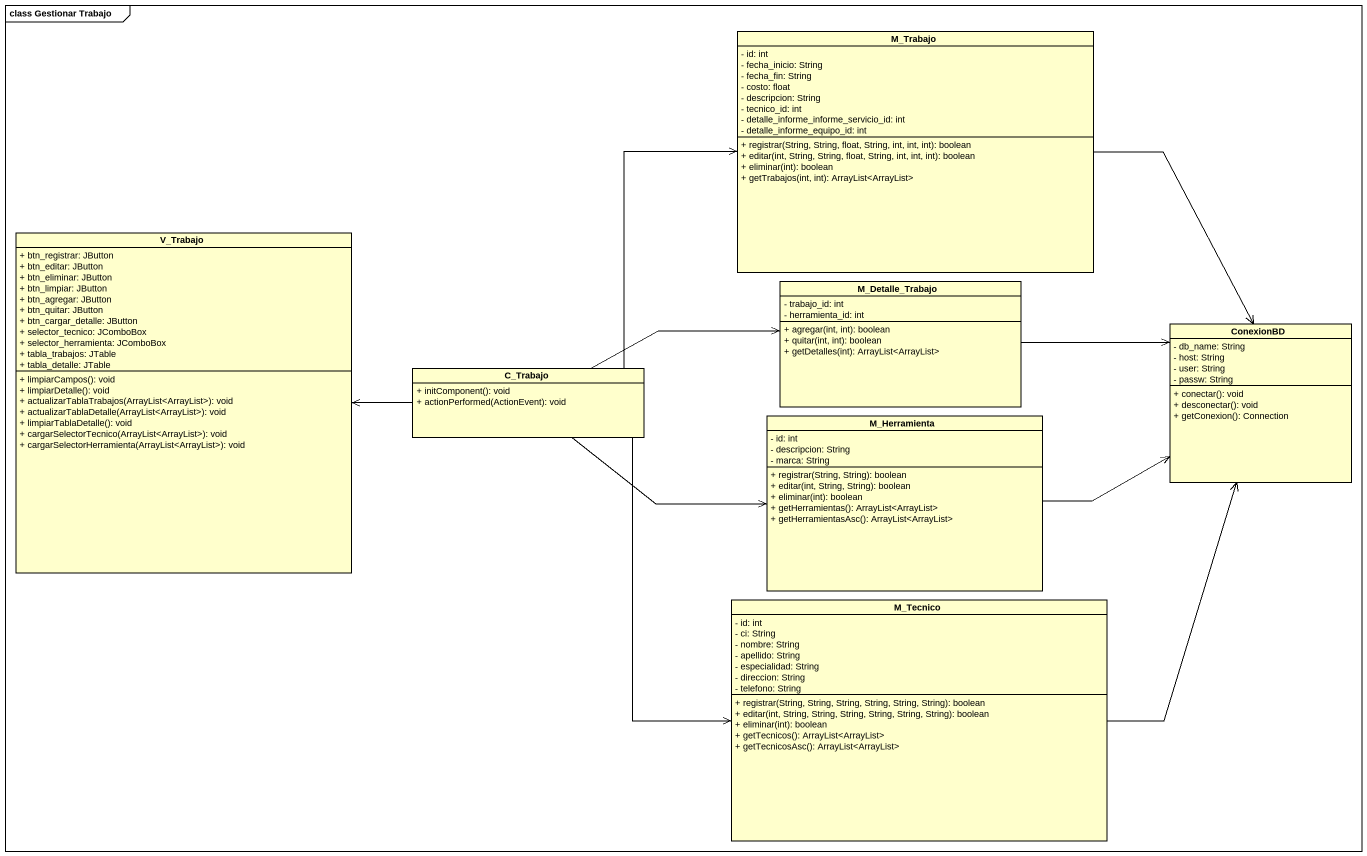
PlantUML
@startuml
mainframe class Gestionar Trabajo
hide circle
hide empty members
skinparam classAttributeIconSize 0
class M_Trabajo {
  - id: int
  - fecha_inicio: String
  - fecha_fin: String
  - costo: float
  - descripcion: String
  - tecnico_id: int
  - detalle_informe_informe_servicio_id: int
  - detalle_informe_equipo_id: int
  + registrar(String, String, float, String, int, int, int): boolean
  + editar(int, String, String, float, String, int, int, int): boolean
  + eliminar(int): boolean
  + getTrabajos(int, int): ArrayList<ArrayList>
}
class V_Trabajo {
  + btn_registrar: JButton
  + btn_editar: JButton
  + btn_eliminar: JButton
  + btn_limpiar: JButton
  + btn_agregar: JButton
  + btn_quitar: JButton
  + btn_cargar_detalle: JButton
  + selector_tecnico: JComboBox
  + selector_herramienta: JComboBox
  + tabla_trabajos: JTable
  + tabla_detalle: JTable
  + limpiarCampos(): void
  + limpiarDetalle(): void
  + actualizarTablaTrabajos(ArrayList<ArrayList>): void
  + actualizarTablaDetalle(ArrayList<ArrayList>): void
  + limpiarTablaDetalle(): void
  + cargarSelectorTecnico(ArrayList<ArrayList>): void
  + cargarSelectorHerramienta(ArrayList<ArrayList>): void
}
class M_Detalle_Trabajo {
  - trabajo_id: int
  - herramienta_id: int
  + agregar(int, int): boolean
  + quitar(int, int): boolean
  + getDetalles(int): ArrayList<ArrayList>
}
class ConexionBD {
  - db_name: String
  - host: String
  - user: String
  - passw: String
  + conectar(): void
  + desconectar(): void
  + getConexion(): Connection
}
class C_Trabajo {
  + initComponent(): void
  + actionPerformed(ActionEvent): void
}
class M_Herramienta {
  - id: int
  - descripcion: String
  - marca: String
  + registrar(String, String): boolean
  + editar(int, String, String): boolean
  + eliminar(int): boolean
  + getHerramientas(): ArrayList<ArrayList>
  + getHerramientasAsc(): ArrayList<ArrayList>
}
class M_Tecnico {
  - id: int
  - ci: String
  - nombre: String
  - apellido: String
  - especialidad: String
  - direccion: String
  - telefono: String
  + registrar(String, String, String, String, String, String): boolean
  + editar(int, String, String, String, String, String, String): boolean
  + eliminar(int): boolean
  + getTecnicos(): ArrayList<ArrayList>
  + getTecnicosAsc(): ArrayList<ArrayList>
}
M_Trabajo --> ConexionBD
M_Detalle_Trabajo -right-> ConexionBD
C_Trabajo -up-> M_Trabajo
C_Trabajo -left-> V_Trabajo
C_Trabajo -right-> M_Detalle_Trabajo
C_Trabajo -right-> M_Herramienta
C_Trabajo --> M_Tecnico
M_Herramienta -right-> ConexionBD
M_Tecnico -up-> ConexionBD
@enduml
